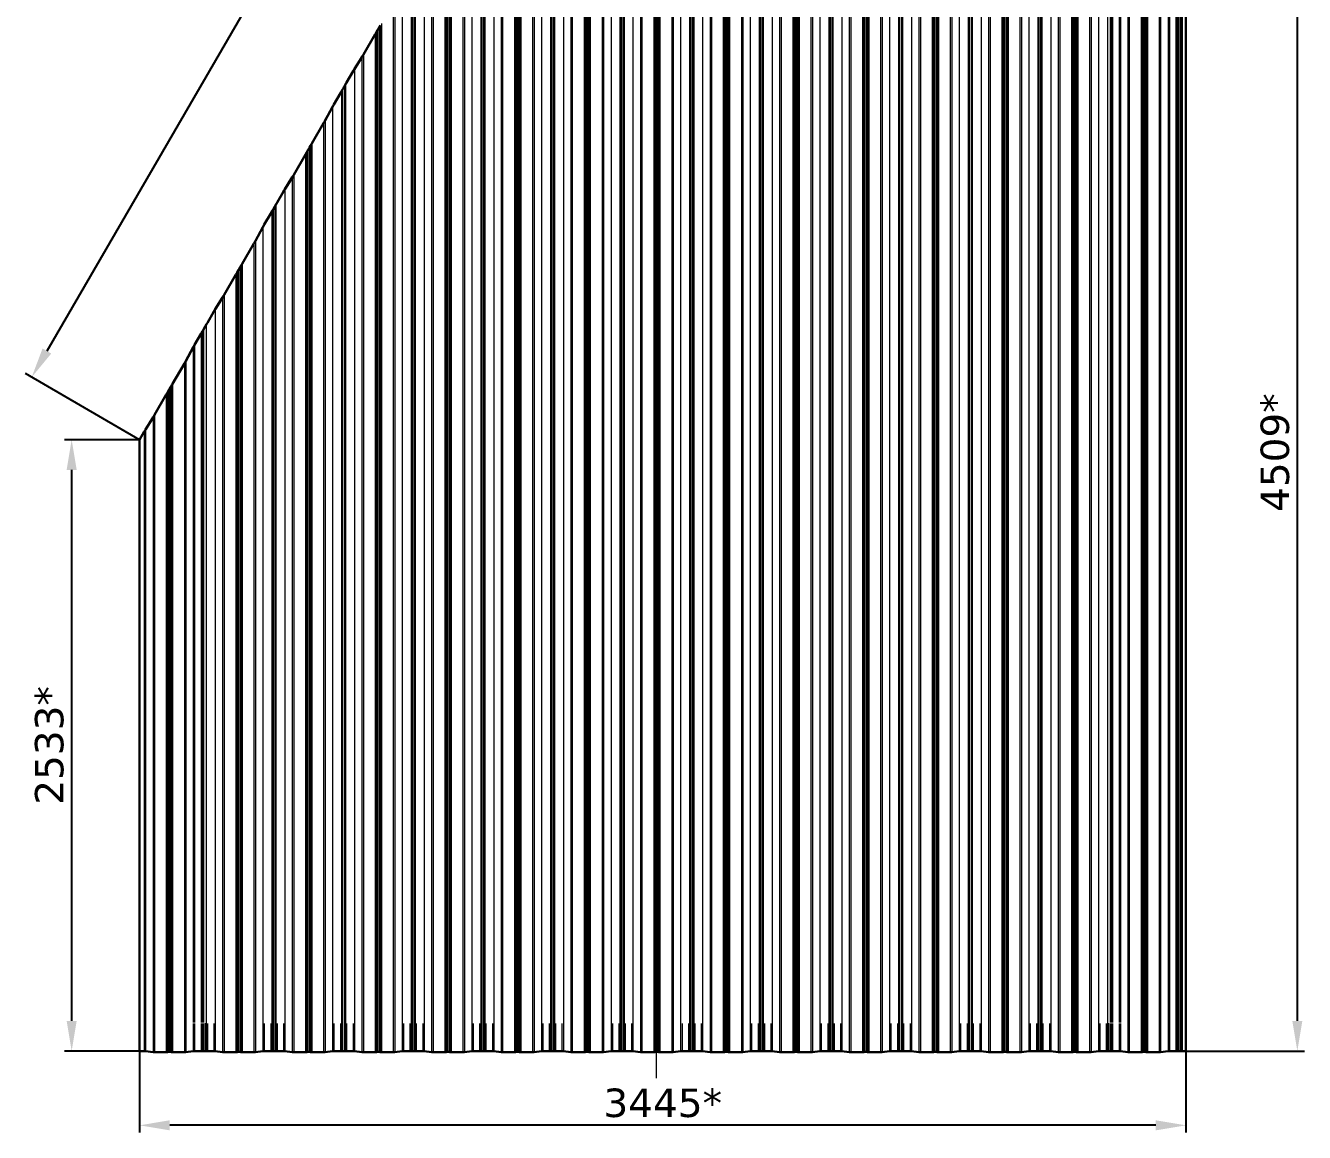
# Model space of a CAD drawing. Header units: millimetres. Extents: x 27997 to 40775, y -3198 to 5652.
# Drawn here: x 27997 to 31598, y -3198 to -81 of the extents above; entities that cross this region are included whole.
import ezdxf

# ---------------------------------------------------------------- set-up
doc = ezdxf.new("R2010")
doc.units = ezdxf.units.MM
for name, pattern in [('K5LT_AXLED', [23.372906, 18.872906, -1.5, 1.5, -1.5]), ('K5LT_BASIC', [0]), ('K5LT_THIN', [0])]:
    doc.linetypes.add(name, pattern=pattern)
doc.layers.add('0 VIEW0', color=7, linetype='Continuous')
doc.layers.add('Системный слой', color=7, linetype='Continuous')
doc.styles.get("Standard").update_dxf_attribs({"font": 'verdana.TTF'})
doc.dimstyles.new('ISO-25', dxfattribs={"dimtxt": 80, "dimasz": 85, "dimexe": 20, "dimexo": 0, "dimgap": 20, "dimtad": 1, "dimtxsty": 'Standard', "dimcen": 2.5, "dimadec": 0, "dimazin": 0, "dimtfac": 1, "dimtmove": 0, "dimatfit": 3, "dimfxl": 1, "dimarcsym": 0})

# ---------------------------------------------------------------- blocks, each defined once
blk = doc.blocks.new('*D217')
at = {"color": 0, "lineweight": -2}
for p, q in [((31264.7, 402), (31598.3, 402)), ((31578.3, -2883.9), (31578.3, 317)), ((31264.7, -2968.9), (31598.3, -2968.9))]:
    blk.add_line(p, q, dxfattribs=at)
at = {"color": 0}
for points in [[(31592.4, 317), (31564.1, 317), (31578.3, 402)], [(31564.1, -2883.9), (31592.4, -2883.9), (31578.3, -2968.9)]]:
    blk.add_solid(points, dxfattribs=at)
at = {"layer": 'Defpoints', "color": 0}
for p in [(31264.7, 402), (31578.3, 402), (31264.7, -2968.9)]:
    blk.add_point(p, dxfattribs=at)
at = {"color": 0, "insert": (31515.6, -1283.5), "char_height": 80, "attachment_point": 5, "rotation": 90}
blk.add_mtext('4509*', dxfattribs=at)
blk = doc.blocks.new('*D219')
at = {"color": 0, "lineweight": -2}
for p, q in [((28317.7, -1247.2), (28106.6, -1247.2)), ((28126.6, -2883.9), (28126.6, -1332.2)), ((28317.7, -2968.9), (28106.6, -2968.9))]:
    blk.add_line(p, q, dxfattribs=at)
at = {"color": 0}
for points in [[(28140.7, -1332.2), (28112.4, -1332.2), (28126.6, -1247.2)], [(28112.4, -2883.9), (28140.7, -2883.9), (28126.6, -2968.9)]]:
    blk.add_solid(points, dxfattribs=at)
at = {"layer": 'Defpoints', "color": 0}
for p in [(28126.6, -1247.2), (28317.7, -1247.2), (28317.7, -2968.9)]:
    blk.add_point(p, dxfattribs=at)
at = {"color": 0, "insert": (28063.9, -2108.1), "char_height": 80, "attachment_point": 5, "rotation": 90}
blk.add_mtext('2533*', dxfattribs=at)
blk = doc.blocks.new('*D220')
at = {"color": 0, "lineweight": -2}
for p, q in [((29771.6, 1258.1), (29450.6, 1444.4)), ((29425.3, 1360.8), (28056.7, -997.5)), ((28317.7, -1247.2), (27996.8, -1060.9))]:
    blk.add_line(p, q, dxfattribs=at)
at = {"color": 0}
for points in [[(29437.5, 1353.7), (29413, 1367.9), (29467.9, 1434.3)], [(28044.5, -990.3), (28069, -1004.6), (28014.1, -1071)]]:
    blk.add_solid(points, dxfattribs=at)
at = {"layer": 'Defpoints', "color": 0}
for p in [(29771.6, 1258.1), (28014.1, -1071), (28317.7, -1247.2)]:
    blk.add_point(p, dxfattribs=at)
at = {"color": 0, "insert": (28686.8, 213.1), "char_height": 80, "attachment_point": 5, "rotation": 59.8729}
blk.add_mtext('3447*', dxfattribs=at)
blk = doc.blocks.new('*D222')
at = {"color": 0, "lineweight": -2}
for p, q in [((28317.7, -2967), (28317.7, -3198.1)), ((31264.7, -2968.9), (31264.7, -3198.1)), ((31179.7, -3178.1), (28402.7, -3178.1))]:
    blk.add_line(p, q, dxfattribs=at)
at = {"color": 0}
for points in [[(28402.7, -3163.9), (28402.7, -3192.2), (28317.7, -3178.1)], [(31179.7, -3192.2), (31179.7, -3163.9), (31264.7, -3178.1)]]:
    blk.add_solid(points, dxfattribs=at)
at = {"layer": 'Defpoints', "color": 0}
for p in [(28317.7, -2967), (31264.7, -2968.9), (28317.7, -3178.1)]:
    blk.add_point(p, dxfattribs=at)
at = {"color": 0, "insert": (29791.2, -3115.4), "char_height": 80, "attachment_point": 5}
blk.add_mtext('3445*', dxfattribs=at)

msp = doc.modelspace()

# ---------------------------------------------------------------- linework, layer by layer
at = {"layer": '0 VIEW0', "color": 5, "linetype": 'K5LT_THIN', "lineweight": 9}
for p, q in [((29765.660367, 1247.499116), (29765.660367, -2971.892175)), ((29769.109529, 1253.56136), (29769.109529, -2971.779714)), ((29772.420773, 1257.636228), (29772.420773, -2971.528649)), ((29776.539176, 1255.267516), (29776.539176, -2971.528649)), ((29779.85042, 1253.111978), (29779.85042, -2971.779714)), ((29783.299582, 1251.01572), (29783.299582, -2971.892175)), ((29816.454086, 1231.946798), (29816.454086, -2971.892175)), ((29820.75669, 1229.667186), (29820.75669, -2971.69713)), ((29732.505862, 1190.307795), (29732.505862, -2971.892175)), ((29841.597795, 1220.270623), (29841.597795, -2969.106864)), ((29866.79171, 1205.854216), (29866.79171, -2969.032908)), ((29870.102954, 1203.698678), (29870.102954, -2969.283973)), ((29874.942077, 1200.91544), (29874.942077, -2969.283973)), ((29878.253321, 1199.262033), (29878.253321, -2969.032908)), ((29728.203259, 1183.080875), (29728.203259, -2971.69713)), ((29903.447236, 1184.697714), (29903.447236, -2969.106864)), ((29924.288341, 1170.120618), (29924.288341, -2971.69713)), ((29928.590944, 1167.450917), (29928.590944, -2971.892175)), ((29707.362154, 1149.720362), (29707.362154, -2969.106864)), ((29961.745449, 1148.381995), (29961.745449, -2971.892175)), ((29965.194611, 1146.510659), (29965.194611, -2971.779714)), ((29968.505855, 1144.857251), (29968.505855, -2971.528649)), ((29972.624258, 1142.488538), (29972.624258, -2971.528649)), ((29975.935502, 1140.333), (29975.935502, -2971.779714)), ((29979.384664, 1138.236743), (29979.384664, -2971.892175)), ((30012.539169, 1119.167821), (30012.539169, -2971.892175)), ((30016.841772, 1116.888209), (30016.841772, -2971.69713)), ((29670.706628, 1086.563756), (29670.706628, -2969.032908)), ((29674.017872, 1092.024567), (29674.017872, -2969.283973)), ((29678.856995, 1100.372025), (29678.856995, -2969.283973)), ((29682.168239, 1106.334966), (29682.168239, -2969.032908)), ((30037.682877, 1107.491646), (30037.682877, -2969.106864)), ((30062.876792, 1093.075238), (30062.876792, -2969.032908)), ((30066.188036, 1090.9197), (30066.188036, -2969.283973)), ((30071.027159, 1088.136463), (30071.027159, -2969.283973)), ((30074.338403, 1086.483055), (30074.338403, -2969.032908)), ((30099.532318, 1071.918737), (30099.532318, -2969.106864)), ((30120.373423, 1057.34164), (30120.373423, -2971.69713)), ((30124.676026, 1054.671939), (30124.676026, -2971.892175)), ((29645.512713, 1043.030449), (29645.512713, -2969.106864)), ((30157.830531, 1035.603017), (30157.830531, -2971.892175)), ((30161.279693, 1033.731681), (30161.279693, -2971.779714)), ((30164.590937, 1032.078273), (30164.590937, -2971.528649)), ((30168.70934, 1029.709561), (30168.70934, -2971.528649)), ((30172.020584, 1027.554023), (30172.020584, -2971.779714)), ((30175.469746, 1025.457765), (30175.469746, -2971.892175)), ((29620.369004, 996.872393), (29620.369004, -2971.892175)), ((29624.671608, 1004.489402), (29624.671608, -2971.69713)), ((30208.624251, 1006.388843), (30208.624251, -2971.892175)), ((30212.926854, 1004.109231), (30212.926854, -2971.69713)), ((30233.767959, 994.712668), (30233.767959, -2969.106864)), ((30258.961874, 980.296261), (30258.961874, -2969.032908)), ((30262.273118, 978.140723), (30262.273118, -2969.283973)), ((30267.112241, 975.357485), (30267.112241, -2969.283973)), ((30270.423485, 973.704077), (30270.423485, -2969.032908)), ((29587.2145, 939.681073), (29587.2145, -2971.892175)), ((30295.6174, 959.139759), (30295.6174, -2969.106864)), ((30316.458505, 944.562663), (30316.458505, -2971.69713)), ((30320.761109, 941.892962), (30320.761109, -2971.892175)), ((29569.575285, 909.253534), (29569.575285, -2971.892175)), ((29573.024447, 915.315778), (29573.024447, -2971.779714)), ((29576.335691, 921.27872), (29576.335691, -2971.528649)), ((29580.454093, 928.382939), (29580.454093, -2971.528649)), ((29583.765338, 933.84375), (29583.765338, -2971.779714)), ((30353.915613, 922.82404), (30353.915613, -2971.892175)), ((30357.364775, 920.952704), (30357.364775, -2971.779714)), ((30360.67602, 919.299296), (30360.67602, -2971.528649)), ((30364.794422, 916.930583), (30364.794422, -2971.528649)), ((30368.105666, 914.775045), (30368.105666, -2971.779714)), ((30371.554828, 912.678788), (30371.554828, -2971.892175)), ((30404.709333, 893.609866), (30404.709333, -2971.892175)), ((30409.011936, 891.330254), (30409.011936, -2971.69713)), ((30429.853041, 881.93369), (30429.853041, -2969.106864)), ((30455.046956, 867.517283), (30455.046956, -2969.032908)), ((30458.3582, 865.361745), (30458.3582, -2969.283973)), ((29532.118177, 844.835293), (29532.118177, -2971.69713)), ((29536.42078, 852.062214), (29536.42078, -2971.892175)), ((30463.197323, 862.578508), (30463.197323, -2969.283973)), ((30466.508568, 860.9251), (30466.508568, -2969.032908)), ((30491.702482, 846.360782), (30491.702482, -2969.106864)), ((30512.543587, 831.783685), (30512.543587, -2971.69713)), ((30516.846191, 829.113984), (30516.846191, -2971.892175)), ((29511.277072, 811.47478), (29511.277072, -2969.106864)), ((30550.000695, 810.045062), (30550.000695, -2971.892175)), ((30553.449857, 808.173726), (30553.449857, -2971.779714)), ((30556.761102, 806.520318), (30556.761102, -2971.528649)), ((30560.879504, 804.151606), (30560.879504, -2971.528649)), ((30564.190748, 801.996068), (30564.190748, -2971.779714)), ((30567.63991, 799.89981), (30567.63991, -2971.892175)), ((29482.771913, 762.126443), (29482.771913, -2969.283973)), ((29486.083157, 768.089384), (29486.083157, -2969.032908)), ((30600.794415, 780.830888), (30600.794415, -2971.892175)), ((30605.097018, 778.551276), (30605.097018, -2971.69713)), ((30625.938123, 769.154713), (30625.938123, -2969.106864)), ((29474.621545, 748.318174), (29474.621545, -2969.032908)), ((29477.93279, 753.778985), (29477.93279, -2969.283973)), ((30651.132038, 754.738306), (30651.132038, -2969.032908)), ((30654.443283, 752.582768), (30654.443283, -2969.283973)), ((30659.282405, 749.79953), (30659.282405, -2969.283973)), ((30662.59365, 748.146122), (30662.59365, -2969.032908)), ((30687.787565, 733.581804), (30687.787565, -2969.106864)), ((29449.42763, 704.784867), (29449.42763, -2969.106864)), ((30708.62867, 719.004708), (30708.62867, -2971.69713)), ((30712.931273, 716.335007), (30712.931273, -2971.892175)), ((30746.085777, 697.266085), (30746.085777, -2971.892175)), ((30749.534939, 695.394749), (30749.534939, -2971.779714)), ((30752.846184, 693.741341), (30752.846184, -2971.528649)), ((30756.964586, 691.372628), (30756.964586, -2971.528649)), ((30760.27583, 689.21709), (30760.27583, -2971.779714)), ((30763.724993, 687.120832), (30763.724993, -2971.892175)), ((29424.283922, 658.626811), (29424.283922, -2971.892175)), ((29428.586525, 666.24382), (29428.586525, -2971.69713)), ((30796.879497, 668.05191), (30796.879497, -2971.892175)), ((30801.1821, 665.772299), (30801.1821, -2971.69713)), ((30822.023205, 656.375735), (30822.023205, -2969.106864)), ((30847.21712, 641.959328), (30847.21712, -2969.032908)), ((30850.528365, 639.80379), (30850.528365, -2969.283973)), ((30855.367487, 637.020553), (30855.367487, -2969.283973)), ((30858.678732, 635.367145), (30858.678732, -2969.032908)), ((30883.872647, 620.802826), (30883.872647, -2969.106864)), ((29376.939365, 577.070196), (29376.939365, -2971.779714)), ((29380.250609, 583.033138), (29380.250609, -2971.528649)), ((29384.369011, 590.137357), (29384.369011, -2971.528649)), ((29387.680256, 595.598168), (29387.680256, -2971.779714)), ((29391.129418, 601.435491), (29391.129418, -2971.892175)), ((30904.713752, 606.22573), (30904.713752, -2971.69713)), ((30909.016355, 603.556029), (30909.016355, -2971.892175)), ((30942.17086, 584.487107), (30942.17086, -2971.892175)), ((30945.620022, 582.615771), (30945.620022, -2971.779714)), ((30948.931266, 580.962363), (30948.931266, -2971.528649)), ((30953.049668, 578.593651), (30953.049668, -2971.528649)), ((30956.360913, 576.438112), (30956.360913, -2971.779714)), ((29373.490203, 571.007952), (29373.490203, -2971.892175)), ((30959.810075, 574.341855), (30959.810075, -2971.892175)), ((30992.964579, 555.272933), (30992.964579, -2971.892175)), ((30997.267182, 552.993321), (30997.267182, -2971.69713)), ((31018.108288, 543.596758), (31018.108288, -2969.106864)), ((29336.033095, 506.589712), (29336.033095, -2971.69713)), ((29340.335698, 513.816632), (29340.335698, -2971.892175)), ((31043.302202, 529.180351), (31043.302202, -2969.032908)), ((31051.45257, 524.241575), (31051.45257, -2888.924064)), ((31054.763814, 522.588167), (31054.763814, -2888.924064)), ((31057.852616, 520.912344), (31057.852616, -2888.924064)), ((31079.957729, 508.023849), (31079.957729, -2888.924064)), ((29315.19199, 473.229198), (29315.19199, -2969.106864)), ((31100.798834, 493.446752), (31100.798834, -2971.69713)), ((31105.101437, 490.777052), (31105.101437, -2971.892175)), ((31138.255942, 471.70813), (31138.255942, -2971.892175)), ((31141.705104, 469.836794), (31141.705104, -2971.779714)), ((31145.016348, 468.183386), (31145.016348, -2971.528649)), ((31149.13475, 465.814673), (31149.13475, -2971.528649)), ((31152.445995, 463.659135), (31152.445995, -2971.779714)), ((31155.895157, 461.562877), (31155.895157, -2971.892175)), ((31189.049661, 442.493955), (31189.049661, -2971.892175)), ((31193.352265, 440.214343), (31193.352265, -2971.69713)), ((29278.536463, 410.072592), (29278.536463, -2969.032908)), ((29281.847708, 415.533404), (29281.847708, -2969.283973)), ((29286.68683, 423.880861), (29286.68683, -2969.283973)), ((29289.998075, 429.843803), (29289.998075, -2969.032908)), ((31076.104651, 422.734344), (31076.104651, -2888.924064)), ((31214.19337, 430.81778), (31214.19337, -2969.106864)), ((31218.046447, 428.776337), (31218.046447, -2968.932197)), ((31236.298483, 418.278619), (31236.298483, -2968.932197)), ((31239.387285, 416.401373), (31239.387285, -2969.032908)), ((31242.698529, 414.245835), (31242.698529, -2969.283973)), ((31247.537652, 411.462598), (31247.537652, -2969.283973)), ((31250.848896, 409.80919), (31250.848896, -2969.032908)), ((31253.937698, 408.133366), (31253.937698, -2968.932197)), ((29253.342548, 366.539286), (29253.342548, -2969.106864)), ((29232.501443, 327.998239), (29232.501443, -2971.69713)), ((29228.19884, 320.38123), (29228.19884, -2971.892175)), ((29191.595173, 257.352587), (29191.595173, -2971.779714)), ((29195.044335, 263.189909), (29195.044335, -2971.892175)), ((29177.40512, 232.76237), (29177.40512, -2971.892175)), ((29180.854282, 238.824614), (29180.854282, -2971.779714)), ((29184.165527, 244.787556), (29184.165527, -2971.528649)), ((29188.283929, 251.891775), (29188.283929, -2971.528649)), ((29139.948013, 168.34413), (29139.948013, -2971.69713)), ((29144.250616, 175.57105), (29144.250616, -2971.892175)), ((29119.106908, 134.983616), (29119.106908, -2969.106864)), ((29085.762625, 77.287822), (29085.762625, -2969.283973)), ((29090.601748, 85.635279), (29090.601748, -2969.283973)), ((29093.912993, 91.598221), (29093.912993, -2969.032908)), ((29082.451381, 71.82701), (29082.451381, -2969.032908)), ((29057.257466, 28.293704), (29057.257466, -2969.106864)), ((29032.113758, -17.864352), (29032.113758, -2971.892175)), ((29036.416361, -10.247343), (29036.416361, -2971.69713)), ((28981.320038, -105.483212), (28981.320038, -2971.892175)), ((28984.7692, -99.420967), (28984.7692, -2971.779714)), ((28988.080445, -93.458026), (28988.080445, -2971.528649)), ((28992.198847, -86.353807), (28992.198847, -2971.528649)), ((28995.510091, -80.892995), (28995.510091, -2971.779714)), ((28998.959253, -75.055672), (28998.959253, -2971.892175)), ((28943.86293, -169.901452), (28943.86293, -2971.69713)), ((28948.165534, -162.674532), (28948.165534, -2971.892175)), ((28923.021825, -203.261965), (28923.021825, -2969.106864)), ((28897.82791, -246.647361), (28897.82791, -2969.032908)), ((28886.366299, -266.418571), (28886.366299, -2969.032908)), ((28889.677543, -260.95776), (28889.677543, -2969.283973)), ((28894.516666, -252.610302), (28894.516666, -2969.283973)), ((28861.172384, -309.951878), (28861.172384, -2969.106864)), ((28836.028676, -356.109934), (28836.028676, -2971.892175)), ((28840.331279, -348.492925), (28840.331279, -2971.69713)), ((28791.995362, -431.703608), (28791.995362, -2971.528649)), ((28796.113765, -424.599388), (28796.113765, -2971.528649)), ((28799.425009, -419.138577), (28799.425009, -2971.779714)), ((28802.874171, -413.301254), (28802.874171, -2971.892175)), ((28785.234956, -443.728793), (28785.234956, -2971.892175)), ((28788.684118, -437.666549), (28788.684118, -2971.779714)), ((28752.080452, -500.920114), (28752.080452, -2971.892175)), ((28747.777848, -508.147034), (28747.777848, -2971.69713)), ((28726.936743, -541.507547), (28726.936743, -2969.106864)), ((28690.281217, -604.664153), (28690.281217, -2969.032908)), ((28693.592461, -599.203342), (28693.592461, -2969.283973)), ((28698.431584, -590.855884), (28698.431584, -2969.283973)), ((28701.742828, -584.892943), (28701.742828, -2969.032908)), ((28665.087302, -648.19746), (28665.087302, -2969.106864)), ((28639.943594, -694.355516), (28639.943594, -2971.892175)), ((28644.246197, -686.738507), (28644.246197, -2971.69713)), ((28606.789089, -751.546836), (28606.789089, -2971.892175)), ((28589.149874, -781.974375), (28589.149874, -2971.892175)), ((28592.599036, -775.912131), (28592.599036, -2971.779714)), ((28595.91028, -769.949189), (28595.91028, -2971.528649)), ((28600.028683, -762.84497), (28600.028683, -2971.528649)), ((28603.339927, -757.384159), (28603.339927, -2971.779714)), ((28551.692766, -846.392616), (28551.692766, -2971.69713)), ((28555.995369, -839.165695), (28555.995369, -2971.892175)), ((28530.851661, -879.753129), (28530.851661, -2969.106864)), ((28505.657746, -923.138525), (28505.657746, -2969.032908)), ((28491.107333, -948.137188), (28491.107333, -2888.924064)), ((28494.196135, -942.909735), (28494.196135, -2888.924064)), ((28497.507379, -937.448924), (28497.507379, -2888.924064)), ((28469.00222, -986.443042), (28469.00222, -2888.924064)), ((28472.855297, -979.62184), (28472.855297, -2888.924064)), ((28443.858512, -1032.601098), (28443.858512, -2971.892175)), ((28448.161115, -1024.984089), (28448.161115, -2971.69713)), ((28396.513954, -1114.157713), (28396.513954, -2971.779714)), ((28399.825198, -1108.194771), (28399.825198, -2971.528649)), ((28403.943601, -1101.090552), (28403.943601, -2971.528649)), ((28407.254845, -1095.629741), (28407.254845, -2971.779714)), ((28410.704007, -1089.792418), (28410.704007, -2971.892175)), ((28393.064792, -1120.219957), (28393.064792, -2971.892175)), ((28355.607684, -1184.638197), (28355.607684, -2971.69713)), ((28359.910287, -1177.411277), (28359.910287, -2971.892175)), ((28330.913502, -1224.47058), (28330.913502, -2968.932197)), ((28334.766579, -1217.998711), (28334.766579, -2969.106864)), ((28469.00222, -2890.884915), (28469.00222, -2969.106864)), ((28472.855297, -2890.884915), (28472.855297, -2968.932197)), ((28491.107333, -2890.884915), (28491.107333, -2968.932197)), ((28494.196135, -2890.884915), (28494.196135, -2969.032908)), ((28497.507379, -2890.884915), (28497.507379, -2969.283973)), ((28502.346502, -2890.041843), (28502.346502, -2969.283973)), ((28508.746548, -2890.884915), (28508.746548, -2968.932197)), ((28526.998584, -2890.884915), (28526.998584, -2968.932197)), ((28668.940379, -2890.884915), (28668.940379, -2968.932197)), ((28687.192415, -2890.884915), (28687.192415, -2968.932197)), ((28704.83163, -2890.884915), (28704.83163, -2968.932197)), ((28723.083666, -2890.884915), (28723.083666, -2968.932197)), ((28865.025462, -2890.884915), (28865.025462, -2968.932197)), ((28883.277497, -2890.884915), (28883.277497, -2968.932197)), ((28900.916712, -2890.884915), (28900.916712, -2968.932197)), ((28919.168748, -2890.884915), (28919.168748, -2968.932197)), ((29061.110544, -2890.884915), (29061.110544, -2968.932197)), ((29079.362579, -2890.884915), (29079.362579, -2968.932197)), ((29097.001794, -2890.884915), (29097.001794, -2968.932197)), ((29115.25383, -2890.884915), (29115.25383, -2968.932197)), ((29257.195626, -2890.884915), (29257.195626, -2968.932197)), ((29275.447661, -2890.884915), (29275.447661, -2968.932197)), ((29293.086877, -2890.884915), (29293.086877, -2968.932197)), ((29311.338912, -2890.884915), (29311.338912, -2968.932197)), ((29453.280708, -2890.884915), (29453.280708, -2968.932197)), ((29471.532744, -2890.884915), (29471.532744, -2968.932197)), ((29489.171959, -2890.884915), (29489.171959, -2968.932197)), ((29507.423994, -2890.884915), (29507.423994, -2968.932197)), ((29649.36579, -2890.884915), (29649.36579, -2968.932197)), ((29667.617826, -2890.884915), (29667.617826, -2968.932197)), ((29685.257041, -2890.884915), (29685.257041, -2968.932197)), ((29703.509076, -2890.884915), (29703.509076, -2968.932197)), ((29845.450872, -2890.884915), (29845.450872, -2968.932197)), ((29863.702908, -2890.884915), (29863.702908, -2968.932197)), ((29881.342123, -2890.884915), (29881.342123, -2968.932197)), ((29899.594159, -2890.884915), (29899.594159, -2968.932197)), ((30041.535954, -2890.884915), (30041.535954, -2968.932197)), ((30059.78799, -2890.884915), (30059.78799, -2968.932197)), ((30077.427205, -2890.884915), (30077.427205, -2968.932197)), ((30095.679241, -2890.884915), (30095.679241, -2968.932197)), ((30237.621036, -2890.884915), (30237.621036, -2968.932197)), ((30255.873072, -2890.884915), (30255.873072, -2968.932197)), ((30273.512287, -2890.884915), (30273.512287, -2968.932197)), ((30291.764323, -2890.884915), (30291.764323, -2968.932197)), ((30433.706119, -2890.884915), (30433.706119, -2968.932197)), ((30451.958154, -2890.884915), (30451.958154, -2968.932197)), ((30469.597369, -2890.884915), (30469.597369, -2968.932197)), ((30487.849405, -2890.884915), (30487.849405, -2968.932197)), ((30629.791201, -2890.884915), (30629.791201, -2968.932197)), ((30648.043236, -2890.884915), (30648.043236, -2968.932197)), ((30665.682451, -2890.884915), (30665.682451, -2968.932197)), ((30683.934487, -2890.884915), (30683.934487, -2968.932197)), ((30825.876283, -2890.884915), (30825.876283, -2968.932197)), ((30844.128319, -2890.884915), (30844.128319, -2968.932197)), ((30861.767534, -2890.884915), (30861.767534, -2968.932197)), ((30880.019569, -2890.884915), (30880.019569, -2968.932197)), ((31021.961365, -2890.884915), (31021.961365, -2968.932197)), ((31040.213401, -2890.884915), (31040.213401, -2968.932197)), ((31046.613447, -2890.057204), (31046.613447, -2969.283973)), ((31051.45257, -2890.884915), (31051.45257, -2969.283973)), ((31054.763814, -2890.884915), (31054.763814, -2969.032908)), ((31057.852616, -2890.884915), (31057.852616, -2968.932197)), ((31076.104651, -2890.884915), (31076.104651, -2968.932197)), ((31079.957729, -2890.884915), (31079.957729, -2969.106864))]:
    msp.add_line(p, q, dxfattribs=at)
at = {"layer": '0 VIEW0', "color": 5, "linetype": 'K5LT_BASIC', "lineweight": 30}
for p, q in [((31264.716802, 401.933729), (31264.716802, -2968.932197)), ((28981.320038, -105.43536), (28948.165534, -162.62668)), ((28948.165534, -162.674532), (28981.320038, -105.483212)), ((28987.720084, -94.043543), (28984.40884, -100.006484)), ((28984.7692, -99.420967), (28988.080445, -93.458026)), ((28992.198847, -86.353807), (28995.510091, -80.892995)), ((28995.870452, -80.235274), (28992.559207, -85.696085)), ((28923.021825, -203.261965), (28943.86293, -169.901452)), ((28944.312456, -169.098549), (28923.471351, -202.459062)), ((28919.168748, -209.685982), (28900.916712, -241.170634)), ((28900.916712, -241.218485), (28919.168748, -209.733834)), ((28897.46755, -247.232878), (28894.156306, -253.195819)), ((28894.516666, -252.610302), (28897.82791, -246.647361)), ((28883.277497, -271.598173), (28865.025462, -303.082824)), ((28865.025462, -303.130676), (28883.277497, -271.646025)), ((28886.366299, -266.418571), (28889.677543, -260.95776)), ((28890.037904, -260.300039), (28886.726659, -265.76085)), ((28860.722858, -310.699833), (28839.881753, -349.24088)), ((28840.331279, -348.492925), (28861.172384, -309.951878)), ((28836.028676, -356.062082), (28802.874171, -413.253402)), ((28802.874171, -413.301254), (28836.028676, -356.109934)), ((28788.684118, -437.666549), (28791.995362, -431.703608)), ((28796.113765, -424.599388), (28799.425009, -419.138577)), ((28799.785369, -418.480856), (28796.474125, -423.941667)), ((28785.234956, -443.680942), (28752.080452, -500.872262)), ((28752.080452, -500.920114), (28785.234956, -443.728793)), ((28791.635002, -432.289125), (28788.323758, -438.252066)), ((28726.936743, -541.507547), (28747.777848, -508.147034)), ((28748.227374, -507.344131), (28727.386269, -540.704644)), ((28723.083666, -547.931564), (28704.83163, -579.416215)), ((28704.83163, -579.464067), (28723.083666, -547.979416)), ((28687.192415, -609.843755), (28668.940379, -641.328406)), ((28668.940379, -641.376258), (28687.192415, -609.891607)), ((28690.281217, -604.664153), (28693.592461, -599.203342)), ((28693.952821, -598.545621), (28690.641577, -604.006432)), ((28701.382468, -585.47846), (28698.071224, -591.441401)), ((28698.431584, -590.855884), (28701.742828, -584.892943)), ((28644.246197, -686.738507), (28665.087302, -648.19746)), ((28664.637776, -648.945415), (28643.796671, -687.486462)), ((28639.943594, -694.307664), (28606.789089, -751.498984)), ((28606.789089, -751.546836), (28639.943594, -694.355516)), ((28589.149874, -781.926523), (28555.995369, -839.117844)), ((28555.995369, -839.165695), (28589.149874, -781.974375)), ((28595.54992, -770.534706), (28592.238676, -776.497648)), ((28592.599036, -775.912131), (28595.91028, -769.949189)), ((28600.028683, -762.84497), (28603.339927, -757.384159)), ((28603.700287, -756.726437), (28600.389043, -762.187249)), ((28530.851661, -879.753129), (28551.692766, -846.392616)), ((28552.142292, -845.589712), (28531.301187, -878.950226)), ((28526.998584, -886.177146), (28508.746548, -917.661797)), ((28508.746548, -917.709649), (28526.998584, -886.224998)), ((28505.297386, -923.724042), (28501.986142, -929.686983)), ((28502.346502, -929.101466), (28505.657746, -923.138525)), ((28491.107333, -948.089337), (28472.855297, -979.573988)), ((28472.855297, -979.62184), (28491.107333, -948.137188)), ((28494.196135, -942.909735), (28497.507379, -937.448924)), ((28497.867739, -936.791202), (28494.556495, -942.252014)), ((28468.552694, -987.190997), (28447.711589, -1025.732044)), ((28448.161115, -1024.984089), (28469.00222, -986.443042)), ((28443.858512, -1032.553246), (28410.704007, -1089.744566)), ((28410.704007, -1089.792418), (28443.858512, -1032.601098)), ((28399.464838, -1108.780288), (28396.153594, -1114.74323)), ((28396.513954, -1114.157713), (28399.825198, -1108.194771)), ((28403.943601, -1101.090552), (28407.254845, -1095.629741)), ((28407.615205, -1094.972019), (28404.303961, -1100.432831)), ((28393.064792, -1120.172105), (28359.910287, -1177.363425)), ((28359.910287, -1177.411277), (28393.064792, -1120.219957)), ((28334.766579, -1217.998711), (28355.607684, -1184.638197)), ((28356.05721, -1183.835294), (28335.216105, -1217.195808)), ((28330.913502, -1224.422728), (28317.736243, -1247.15342)), ((28317.736243, -1247.201272), (28330.913502, -1224.47058)), ((28317.736243, -1247.15342), (28317.736243, -1247.201272)), ((28317.736243, -2968.932197), (28317.736243, -1247.201272)), ((28330.913502, -2968.932197), (28317.736243, -2968.932197)), ((28355.607684, -2971.69713), (28334.766579, -2969.106864)), ((28393.064792, -2971.892175), (28359.910287, -2971.892175)), ((28399.825198, -2971.528649), (28396.513954, -2971.779714)), ((28407.254845, -2971.779714), (28403.943601, -2971.528649)), ((28443.858512, -2971.892175), (28410.704007, -2971.892175)), ((28469.00222, -2969.106864), (28448.161115, -2971.69713)), ((28491.107333, -2968.932197), (28472.855297, -2968.932197)), ((28497.507379, -2969.283973), (28494.196135, -2969.032908)), ((28505.657746, -2969.032908), (28502.346502, -2969.283973)), ((28526.998584, -2968.932197), (28508.746548, -2968.932197)), ((28551.692766, -2971.69713), (28530.851661, -2969.106864)), ((28589.149874, -2971.892175), (28555.995369, -2971.892175)), ((28595.91028, -2971.528649), (28592.599036, -2971.779714)), ((28603.339927, -2971.779714), (28600.028683, -2971.528649)), ((28639.943594, -2971.892175), (28606.789089, -2971.892175)), ((28665.087302, -2969.106864), (28644.246197, -2971.69713)), ((28687.192415, -2968.932197), (28668.940379, -2968.932197)), ((28693.592461, -2969.283973), (28690.281217, -2969.032908)), ((28701.742828, -2969.032908), (28698.431584, -2969.283973)), ((28723.083666, -2968.932197), (28704.83163, -2968.932197)), ((28747.777848, -2971.69713), (28726.936743, -2969.106864)), ((28785.234956, -2971.892175), (28752.080452, -2971.892175)), ((28791.995362, -2971.528649), (28788.684118, -2971.779714)), ((28799.425009, -2971.779714), (28796.113765, -2971.528649)), ((28836.028676, -2971.892175), (28802.874171, -2971.892175)), ((28861.172384, -2969.106864), (28840.331279, -2971.69713)), ((28883.277497, -2968.932197), (28865.025462, -2968.932197)), ((28889.677543, -2969.283973), (28886.366299, -2969.032908)), ((28897.82791, -2969.032908), (28894.516666, -2969.283973)), ((28919.168748, -2968.932197), (28900.916712, -2968.932197)), ((28943.86293, -2971.69713), (28923.021825, -2969.106864)), ((28981.320038, -2971.892175), (28948.165534, -2971.892175)), ((28988.080445, -2971.528649), (28984.7692, -2971.779714)), ((28995.510091, -2971.779714), (28992.198847, -2971.528649)), ((29032.113758, -2971.892175), (28998.959253, -2971.892175)), ((29057.257466, -2969.106864), (29036.416361, -2971.69713)), ((29079.362579, -2968.932197), (29061.110544, -2968.932197)), ((29085.762625, -2969.283973), (29082.451381, -2969.032908)), ((29093.912993, -2969.032908), (29090.601748, -2969.283973)), ((29115.25383, -2968.932197), (29097.001794, -2968.932197)), ((29139.948013, -2971.69713), (29119.106908, -2969.106864)), ((29177.40512, -2971.892175), (29144.250616, -2971.892175)), ((29184.165527, -2971.528649), (29180.854282, -2971.779714)), ((29191.595173, -2971.779714), (29188.283929, -2971.528649)), ((29228.19884, -2971.892175), (29195.044335, -2971.892175)), ((29253.342548, -2969.106864), (29232.501443, -2971.69713)), ((29275.447661, -2968.932197), (29257.195626, -2968.932197)), ((29281.847708, -2969.283973), (29278.536463, -2969.032908)), ((29289.998075, -2969.032908), (29286.68683, -2969.283973)), ((29311.338912, -2968.932197), (29293.086877, -2968.932197)), ((29336.033095, -2971.69713), (29315.19199, -2969.106864)), ((29373.490203, -2971.892175), (29340.335698, -2971.892175)), ((29380.250609, -2971.528649), (29376.939365, -2971.779714)), ((29387.680256, -2971.779714), (29384.369011, -2971.528649)), ((29424.283922, -2971.892175), (29391.129418, -2971.892175)), ((29449.42763, -2969.106864), (29428.586525, -2971.69713)), ((29471.532744, -2968.932197), (29453.280708, -2968.932197)), ((29477.93279, -2969.283973), (29474.621545, -2969.032908)), ((29486.083157, -2969.032908), (29482.771913, -2969.283973)), ((29507.423994, -2968.932197), (29489.171959, -2968.932197)), ((29532.118177, -2971.69713), (29511.277072, -2969.106864)), ((29569.575285, -2971.892175), (29536.42078, -2971.892175)), ((29576.335691, -2971.528649), (29573.024447, -2971.779714)), ((29583.765338, -2971.779714), (29580.454093, -2971.528649)), ((29620.369004, -2971.892175), (29587.2145, -2971.892175)), ((29645.512713, -2969.106864), (29624.671608, -2971.69713)), ((29667.617826, -2968.932197), (29649.36579, -2968.932197)), ((29674.017872, -2969.283973), (29670.706628, -2969.032908)), ((29682.168239, -2969.032908), (29678.856995, -2969.283973)), ((29703.509076, -2968.932197), (29685.257041, -2968.932197)), ((29728.203259, -2971.69713), (29707.362154, -2969.106864)), ((29765.660367, -2971.892175), (29732.505862, -2971.892175)), ((29772.420773, -2971.528649), (29769.109529, -2971.779714)), ((29779.85042, -2971.779714), (29776.539176, -2971.528649)), ((29816.454086, -2971.892175), (29783.299582, -2971.892175)), ((29841.597795, -2969.106864), (29820.75669, -2971.69713)), ((29863.702908, -2968.932197), (29845.450872, -2968.932197)), ((29870.102954, -2969.283973), (29866.79171, -2969.032908)), ((29878.253321, -2969.032908), (29874.942077, -2969.283973)), ((29899.594159, -2968.932197), (29881.342123, -2968.932197)), ((29924.288341, -2971.69713), (29903.447236, -2969.106864)), ((29961.745449, -2971.892175), (29928.590944, -2971.892175)), ((29968.505855, -2971.528649), (29965.194611, -2971.779714)), ((29975.935502, -2971.779714), (29972.624258, -2971.528649)), ((30012.539169, -2971.892175), (29979.384664, -2971.892175)), ((30037.682877, -2969.106864), (30016.841772, -2971.69713)), ((30059.78799, -2968.932197), (30041.535954, -2968.932197)), ((30066.188036, -2969.283973), (30062.876792, -2969.032908)), ((30074.338403, -2969.032908), (30071.027159, -2969.283973)), ((30095.679241, -2968.932197), (30077.427205, -2968.932197)), ((30120.373423, -2971.69713), (30099.532318, -2969.106864)), ((30157.830531, -2971.892175), (30124.676026, -2971.892175)), ((30164.590937, -2971.528649), (30161.279693, -2971.779714)), ((30172.020584, -2971.779714), (30168.70934, -2971.528649)), ((30208.624251, -2971.892175), (30175.469746, -2971.892175)), ((30233.767959, -2969.106864), (30212.926854, -2971.69713)), ((30255.873072, -2968.932197), (30237.621036, -2968.932197)), ((30262.273118, -2969.283973), (30258.961874, -2969.032908)), ((30270.423485, -2969.032908), (30267.112241, -2969.283973)), ((30291.764323, -2968.932197), (30273.512287, -2968.932197)), ((30316.458505, -2971.69713), (30295.6174, -2969.106864)), ((30353.915613, -2971.892175), (30320.761109, -2971.892175)), ((30360.67602, -2971.528649), (30357.364775, -2971.779714)), ((30368.105666, -2971.779714), (30364.794422, -2971.528649)), ((30404.709333, -2971.892175), (30371.554828, -2971.892175)), ((30429.853041, -2969.106864), (30409.011936, -2971.69713)), ((30451.958154, -2968.932197), (30433.706119, -2968.932197)), ((30458.3582, -2969.283973), (30455.046956, -2969.032908)), ((30466.508568, -2969.032908), (30463.197323, -2969.283973)), ((30487.849405, -2968.932197), (30469.597369, -2968.932197)), ((30512.543587, -2971.69713), (30491.702482, -2969.106864)), ((30550.000695, -2971.892175), (30516.846191, -2971.892175)), ((30556.761102, -2971.528649), (30553.449857, -2971.779714)), ((30564.190748, -2971.779714), (30560.879504, -2971.528649)), ((30600.794415, -2971.892175), (30567.63991, -2971.892175)), ((30625.938123, -2969.106864), (30605.097018, -2971.69713)), ((30648.043236, -2968.932197), (30629.791201, -2968.932197)), ((30654.443283, -2969.283973), (30651.132038, -2969.032908)), ((30662.59365, -2969.032908), (30659.282405, -2969.283973)), ((30683.934487, -2968.932197), (30665.682451, -2968.932197)), ((30708.62867, -2971.69713), (30687.787565, -2969.106864)), ((30746.085777, -2971.892175), (30712.931273, -2971.892175)), ((30752.846184, -2971.528649), (30749.534939, -2971.779714)), ((30760.27583, -2971.779714), (30756.964586, -2971.528649)), ((30796.879497, -2971.892175), (30763.724993, -2971.892175)), ((30822.023205, -2969.106864), (30801.1821, -2971.69713)), ((30844.128319, -2968.932197), (30825.876283, -2968.932197)), ((30850.528365, -2969.283973), (30847.21712, -2969.032908)), ((30858.678732, -2969.032908), (30855.367487, -2969.283973)), ((30880.019569, -2968.932197), (30861.767534, -2968.932197)), ((30904.713752, -2971.69713), (30883.872647, -2969.106864)), ((30942.17086, -2971.892175), (30909.016355, -2971.892175)), ((30948.931266, -2971.528649), (30945.620022, -2971.779714)), ((30956.360913, -2971.779714), (30953.049668, -2971.528649)), ((30992.964579, -2971.892175), (30959.810075, -2971.892175)), ((31018.108288, -2969.106864), (30997.267182, -2971.69713)), ((31040.213401, -2968.932197), (31021.961365, -2968.932197)), ((31046.613447, -2969.283973), (31043.302202, -2969.032908)), ((31054.763814, -2969.032908), (31051.45257, -2969.283973)), ((31076.104651, -2968.932197), (31057.852616, -2968.932197)), ((31100.798834, -2971.69713), (31079.957729, -2969.106864)), ((31138.255942, -2971.892175), (31105.101437, -2971.892175)), ((31145.016348, -2971.528649), (31141.705104, -2971.779714)), ((31152.445995, -2971.779714), (31149.13475, -2971.528649)), ((31189.049661, -2971.892175), (31155.895157, -2971.892175)), ((31214.19337, -2969.106864), (31193.352265, -2971.69713)), ((31236.298483, -2968.932197), (31218.046447, -2968.932197)), ((31242.698529, -2969.283973), (31239.387285, -2969.032908)), ((31250.848896, -2969.032908), (31247.537652, -2969.283973)), ((31264.716802, -2968.932197), (31253.937698, -2968.932197))]:
    msp.add_line(p, q, dxfattribs=at)
for centre, major_axis, ratio, start_param, end_param in [((28981.320038, -105.025201), (-5.251323, -9.075817), 0.021891, 1.5329797834, 2.2489478921), ((28981.320038, -105.025201), (-4.702677, -8.127597), 0.021891, 1.5329797834, 2.2489478921), ((28990.139646, -90.112215), (-3.683764, -6.366618), 0.021891, -2.3245809788, -0.8926447615), ((28990.139646, -90.112215), (-3.135118, -5.418398), 0.021891, -2.3245809788, -0.8926447615), ((28948.165534, -162.216521), (-5.251323, -9.075817), 0.021891, 0.5737472008, 1.5329797834), ((28948.165534, -162.216521), (-4.702677, -8.127597), 0.021891, 0.5737472008, 1.5329797834), ((28919.168748, -210.143993), (-5.251323, -9.075817), 0.021891, -2.5678454528, -1.6086128702), ((28919.168748, -210.143993), (-4.702677, -8.127597), 0.021891, -2.5678454528, -1.6086128702), ((28900.916712, -241.628644), (-5.251323, -9.075817), 0.021891, -1.6086128702, -0.8926447615), ((28900.916712, -241.628644), (-4.702677, -8.127597), 0.021891, -1.6086128702, -0.8926447615), ((28883.277497, -272.056183), (-5.251323, -9.075817), 0.021891, -2.3245809788, -1.6086128702), ((28883.277497, -272.056183), (-4.702677, -8.127597), 0.021891, -2.3245809788, -1.6086128702), ((28892.097105, -256.541631), (-3.683764, -6.366618), 0.021891, 0.8170116748, 2.2489478921), ((28892.097105, -256.541631), (-3.135118, -5.418398), 0.021891, 0.8170116748, 2.2489478921), ((28865.025462, -303.540835), (-5.251323, -9.075817), 0.021891, -1.6086128702, -0.6493802875), ((28865.025462, -303.540835), (-4.702677, -8.127597), 0.021891, -1.6086128702, -0.6493802875), ((28836.028676, -355.651924), (-5.251323, -9.075817), 0.021891, 1.5329797834, 2.4922123661), ((28836.028676, -355.651924), (-4.702677, -8.127597), 0.021891, 1.5329797834, 2.4922123661), ((28794.054564, -428.357796), (-3.683764, -6.366618), 0.021891, -2.3245809788, -0.8926447615), ((28794.054564, -428.357796), (-3.135118, -5.418398), 0.021891, -2.3245809788, -0.8926447615), ((28802.874171, -412.843244), (-5.251323, -9.075817), 0.021891, 0.8170116748, 1.5329797834), ((28802.874171, -412.843244), (-4.702677, -8.127597), 0.021891, 0.8170116748, 1.5329797834), ((28785.234956, -443.270783), (-5.251323, -9.075817), 0.021891, 1.5329797834, 2.2489478921), ((28785.234956, -443.270783), (-4.702677, -8.127597), 0.021891, 1.5329797834, 2.2489478921), ((28752.080452, -500.462103), (-5.251323, -9.075817), 0.021891, 0.5737472008, 1.5329797834), ((28752.080452, -500.462103), (-4.702677, -8.127597), 0.021891, 0.5737472008, 1.5329797834), ((28723.083666, -548.389575), (-5.251323, -9.075817), 0.021891, -2.5678454528, -1.6086128702), ((28723.083666, -548.389575), (-4.702677, -8.127597), 0.021891, -2.5678454528, -1.6086128702), ((28687.192415, -610.301765), (-5.251323, -9.075817), 0.021891, -2.3245809788, -1.6086128702), ((28687.192415, -610.301765), (-4.702677, -8.127597), 0.021891, -2.3245809788, -1.6086128702), ((28696.012023, -594.787213), (-3.683764, -6.366618), 0.021891, 0.8170116748, 2.2489478921), ((28696.012023, -594.787213), (-3.135118, -5.418398), 0.021891, 0.8170116748, 2.2489478921), ((28704.83163, -579.874226), (-5.251323, -9.075817), 0.021891, -1.6086128702, -0.8926447615), ((28704.83163, -579.874226), (-4.702677, -8.127597), 0.021891, -1.6086128702, -0.8926447615), ((28668.940379, -641.786416), (-5.251323, -9.075817), 0.021891, -1.6086128702, -0.6493802875), ((28668.940379, -641.786416), (-4.702677, -8.127597), 0.021891, -1.6086128702, -0.6493802875), ((28639.943594, -693.897505), (-5.251323, -9.075817), 0.021891, 1.5329797834, 2.4922123661), ((28639.943594, -693.897505), (-4.702677, -8.127597), 0.021891, 1.5329797834, 2.4922123661), ((28606.789089, -751.088825), (-5.251323, -9.075817), 0.021891, 0.8170116748, 1.5329797834), ((28606.789089, -751.088826), (-4.702677, -8.127597), 0.021891, 0.8170116748, 1.5329797834), ((28589.149874, -781.516365), (-5.251323, -9.075817), 0.021891, 1.5329797834, 2.2489478921), ((28589.149874, -781.516365), (-4.702677, -8.127597), 0.021891, 1.5329797834, 2.2489478921), ((28597.969482, -766.603378), (-3.683764, -6.366618), 0.021891, -2.3245809788, -0.8926447615), ((28597.969482, -766.603378), (-3.135118, -5.418398), 0.021891, -2.3245809788, -0.8926447615), ((28555.995369, -838.707685), (-5.251323, -9.075817), 0.021891, 0.5737472008, 1.5329797834), ((28555.995369, -838.707685), (-4.702677, -8.127597), 0.021891, 0.5737472008, 1.5329797834), ((28526.998584, -886.635156), (-5.251323, -9.075817), 0.021891, -2.5678454528, -1.6086128702), ((28526.998584, -886.635156), (-4.702677, -8.127597), 0.021891, -2.5678454528, -1.6086128702), ((28499.92694, -933.032794), (-3.683764, -6.366618), 0.021891, 0.8170116748, 2.2489478921), ((28499.92694, -933.032794), (-3.135118, -5.418398), 0.021891, 0.8170116748, 2.2489478921), ((28508.746548, -918.119808), (-5.251323, -9.075817), 0.021891, -1.6086128702, -0.8926447615), ((28508.746548, -918.119808), (-4.702677, -8.127597), 0.021891, -1.6086128702, -0.8926447615), ((28491.107333, -948.547347), (-5.251323, -9.075817), 0.021891, -2.3245809788, -1.6086128702), ((28491.107333, -948.547347), (-4.702677, -8.127597), 0.021891, -2.3245809788, -1.6086128702), ((28472.855297, -980.031998), (-5.251323, -9.075817), 0.021891, -1.6086128702, -0.6493802875), ((28472.855297, -980.031998), (-4.702677, -8.127597), 0.021891, -1.6086128702, -0.6493802875), ((28443.858512, -1032.143087), (-5.251323, -9.075817), 0.021891, 1.5329797834, 2.4922123661), ((28443.858512, -1032.143087), (-4.702677, -8.127597), 0.021891, 1.5329797834, 2.4922123661), ((28393.064792, -1119.761947), (-5.251323, -9.075817), 0.021891, 1.5329797834, 2.2489478921), ((28393.064792, -1119.761947), (-4.702677, -8.127597), 0.021891, 1.5329797834, 2.2489478921), ((28401.884399, -1104.84896), (-3.683764, -6.366618), 0.021891, -2.3245809788, -0.8926447615), ((28401.884399, -1104.84896), (-3.135118, -5.418398), 0.021891, -2.3245809788, -0.8926447615), ((28410.704007, -1089.334407), (-5.251323, -9.075817), 0.021891, 0.8170116748, 1.5329797834), ((28410.704007, -1089.334407), (-4.702677, -8.127597), 0.021891, 0.8170116748, 1.5329797834), ((28359.910287, -1176.953267), (-5.251323, -9.075817), 0.021891, 0.5737472008, 1.5329797834), ((28359.910287, -1176.953267), (-4.702677, -8.127597), 0.021891, 0.5737472008, 1.5329797834), ((28330.913502, -1224.880738), (-5.251323, -9.075817), 0.021891, -2.5678454528, -1.6086128702), ((28330.913502, -1224.880738), (-4.702677, -8.127597), 0.021891, -2.5678454528, -1.6086128702), ((28330.913502, -2969.342356), (4.706042, 0), 0.087156, 0.6115637442, 1.5707963268), ((28359.910287, -2971.434164), (5.25508, 0), 0.087156, -2.5300289094, -1.5707963268), ((28393.064792, -2971.434164), (5.25508, 0), 0.087156, -1.5707963268, -0.8548282182), ((28401.884399, -2971.734947), (-3.137361, 0), 0.087156, -2.2867644354, -0.8548282182), ((28410.704007, -2971.434164), (5.25508, 0), 0.087156, -2.2867644354, -1.5707963268), ((28443.858512, -2971.434164), (5.25508, 0), 0.087156, -1.5707963268, -0.6115637441), ((28472.855297, -2969.342356), (-4.706042, 0), 0.087156, -1.5707963268, -0.6115637441), ((28491.107333, -2969.342356), (-4.706042, 0), 0.087156, -2.2867644354, -1.5707963268), ((28499.92694, -2969.041573), (3.6864, 0), 0.087156, -2.2867644354, -0.8548282182), ((28508.746548, -2969.342356), (-4.706042, 0), 0.087156, -1.5707963268, -0.8548282182), ((28526.998584, -2969.342356), (4.706042, 0), 0.087156, 0.6115637442, 1.5707963268), ((28555.995369, -2971.434164), (5.25508, 0), 0.087156, -2.5300289094, -1.5707963268), ((28589.149874, -2971.434164), (5.25508, 0), 0.087156, -1.5707963268, -0.8548282182), ((28597.969482, -2971.734947), (-3.137361, 0), 0.087156, -2.2867644354, -0.8548282182), ((28606.789089, -2971.434164), (5.25508, 0), 0.087156, -2.2867644354, -1.5707963268), ((28639.943594, -2971.434164), (5.25508, 0), 0.087156, -1.5707963268, -0.6115637441), ((28668.940379, -2969.342356), (-4.706042, 0), 0.087156, -1.5707963268, -0.6115637441), ((28687.192415, -2969.342356), (-4.706042, 0), 0.087156, -2.2867644354, -1.5707963268), ((28696.012023, -2969.041573), (3.6864, 0), 0.087156, -2.2867644354, -0.8548282182), ((28704.83163, -2969.342356), (-4.706042, 0), 0.087156, -1.5707963268, -0.8548282182), ((28723.083666, -2969.342356), (4.706042, 0), 0.087156, 0.6115637442, 1.5707963268), ((28752.080452, -2971.434164), (5.25508, 0), 0.087156, -2.5300289094, -1.5707963268), ((28785.234956, -2971.434164), (5.25508, 0), 0.087156, -1.5707963268, -0.8548282182), ((28794.054564, -2971.734947), (-3.137361, 0), 0.087156, -2.2867644354, -0.8548282182), ((28802.874171, -2971.434164), (5.25508, 0), 0.087156, -2.2867644354, -1.5707963268), ((28836.028676, -2971.434164), (5.25508, 0), 0.087156, -1.5707963268, -0.6115637441), ((28865.025462, -2969.342356), (-4.706042, 0), 0.087156, -1.5707963268, -0.6115637441), ((28883.277497, -2969.342356), (-4.706042, 0), 0.087156, -2.2867644354, -1.5707963268), ((28892.097105, -2969.041573), (3.6864, 0), 0.087156, -2.2867644354, -0.8548282182), ((28900.916712, -2969.342356), (-4.706042, 0), 0.087156, -1.5707963268, -0.8548282182), ((28919.168748, -2969.342356), (4.706042, 0), 0.087156, 0.6115637442, 1.5707963268), ((28948.165534, -2971.434164), (5.25508, 0), 0.087156, -2.5300289094, -1.5707963268), ((28981.320038, -2971.434164), (5.25508, 0), 0.087156, -1.5707963268, -0.8548282182), ((28990.139646, -2971.734947), (-3.137361, 0), 0.087156, -2.2867644354, -0.8548282182), ((28998.959253, -2971.434164), (5.25508, 0), 0.087156, -2.2867644354, -1.5707963268), ((29032.113758, -2971.434164), (5.25508, 0), 0.087156, -1.5707963268, -0.6115637441), ((29061.110544, -2969.342356), (-4.706042, 0), 0.087156, -1.5707963268, -0.6115637441), ((29079.362579, -2969.342356), (-4.706042, 0), 0.087156, -2.2867644354, -1.5707963268), ((29088.182187, -2969.041573), (3.6864, 0), 0.087156, -2.2867644354, -0.8548282182), ((29097.001794, -2969.342356), (-4.706042, 0), 0.087156, -1.5707963268, -0.8548282182), ((29115.25383, -2969.342356), (4.706042, 0), 0.087156, 0.6115637442, 1.5707963268), ((29144.250616, -2971.434164), (5.25508, 0), 0.087156, -2.5300289094, -1.5707963268), ((29177.40512, -2971.434164), (5.25508, 0), 0.087156, -1.5707963268, -0.8548282182), ((29186.224728, -2971.734947), (-3.137361, 0), 0.087156, -2.2867644354, -0.8548282182), ((29195.044335, -2971.434164), (5.25508, 0), 0.087156, -2.2867644354, -1.5707963268), ((29228.19884, -2971.434164), (5.25508, 0), 0.087156, -1.5707963268, -0.6115637441), ((29257.195626, -2969.342356), (-4.706042, 0), 0.087156, -1.5707963268, -0.6115637441), ((29275.447661, -2969.342356), (-4.706042, 0), 0.087156, -2.2867644354, -1.5707963268), ((29284.267269, -2969.041573), (3.6864, 0), 0.087156, -2.2867644354, -0.8548282182), ((29293.086877, -2969.342356), (-4.706042, 0), 0.087156, -1.5707963268, -0.8548282182), ((29311.338912, -2969.342356), (4.706042, 0), 0.087156, 0.6115637442, 1.5707963268), ((29340.335698, -2971.434164), (5.25508, 0), 0.087156, -2.5300289094, -1.5707963268), ((29373.490203, -2971.434164), (5.25508, 0), 0.087156, -1.5707963268, -0.8548282182), ((29382.30981, -2971.734947), (-3.137361, 0), 0.087156, -2.2867644354, -0.8548282182), ((29391.129418, -2971.434164), (5.25508, 0), 0.087156, -2.2867644354, -1.5707963268), ((29424.283922, -2971.434164), (5.25508, 0), 0.087156, -1.5707963268, -0.6115637441), ((29453.280708, -2969.342356), (-4.706042, 0), 0.087156, -1.5707963268, -0.6115637441), ((29471.532744, -2969.342356), (-4.706042, 0), 0.087156, -2.2867644354, -1.5707963268), ((29480.352351, -2969.041573), (3.6864, 0), 0.087156, -2.2867644354, -0.8548282182), ((29489.171959, -2969.342356), (-4.706042, 0), 0.087156, -1.5707963268, -0.8548282182), ((29507.423994, -2969.342356), (4.706042, 0), 0.087156, 0.6115637442, 1.5707963268), ((29536.42078, -2971.434164), (5.25508, 0), 0.087156, -2.5300289094, -1.5707963268), ((29569.575285, -2971.434164), (5.25508, 0), 0.087156, -1.5707963268, -0.8548282182), ((29578.394892, -2971.734947), (-3.137361, 0), 0.087156, -2.2867644354, -0.8548282182), ((29587.2145, -2971.434164), (5.25508, 0), 0.087156, -2.2867644354, -1.5707963268), ((29620.369004, -2971.434164), (5.25508, 0), 0.087156, -1.5707963268, -0.6115637441), ((29649.36579, -2969.342356), (-4.706042, 0), 0.087156, -1.5707963268, -0.6115637441), ((29667.617826, -2969.342356), (-4.706042, 0), 0.087156, -2.2867644354, -1.5707963268), ((29676.437433, -2969.041573), (3.6864, 0), 0.087156, -2.2867644354, -0.8548282182), ((29685.257041, -2969.342356), (-4.706042, 0), 0.087156, -1.5707963268, -0.8548282182), ((29703.509076, -2969.342356), (4.706042, 0), 0.087156, 0.6115637442, 1.5707963268), ((29732.505862, -2971.434164), (5.25508, 0), 0.087156, -2.5300289094, -1.5707963268), ((29765.660367, -2971.434164), (5.25508, 0), 0.087156, -1.5707963268, -0.8548282182), ((29774.479974, -2971.734947), (-3.137361, 0), 0.087156, -2.2867644354, -0.8548282182), ((29783.299582, -2971.434164), (5.25508, 0), 0.087156, -2.2867644354, -1.5707963268), ((29816.454086, -2971.434164), (5.25508, 0), 0.087156, -1.5707963268, -0.6115637441), ((29845.450872, -2969.342356), (-4.706042, 0), 0.087156, -1.5707963268, -0.6115637441), ((29863.702908, -2969.342356), (-4.706042, 0), 0.087156, -2.2867644354, -1.5707963268), ((29872.522515, -2969.041573), (3.6864, 0), 0.087156, -2.2867644354, -0.8548282182), ((29881.342123, -2969.342356), (-4.706042, 0), 0.087156, -1.5707963268, -0.8548282182), ((29899.594159, -2969.342356), (4.706042, 0), 0.087156, 0.6115637442, 1.5707963268), ((29928.590944, -2971.434164), (5.25508, 0), 0.087156, -2.5300289094, -1.5707963268), ((29961.745449, -2971.434164), (5.25508, 0), 0.087156, -1.5707963268, -0.8548282182), ((29970.565056, -2971.734947), (-3.137361, 0), 0.087156, -2.2867644354, -0.8548282182), ((29979.384664, -2971.434164), (5.25508, 0), 0.087156, -2.2867644354, -1.5707963268), ((30012.539169, -2971.434164), (5.25508, 0), 0.087156, -1.5707963268, -0.6115637441), ((30041.535954, -2969.342356), (-4.706042, 0), 0.087156, -1.5707963268, -0.6115637441), ((30059.78799, -2969.342356), (-4.706042, 0), 0.087156, -2.2867644354, -1.5707963268), ((30068.607598, -2969.041573), (3.6864, 0), 0.087156, -2.2867644354, -0.8548282182), ((30077.427205, -2969.342356), (-4.706042, 0), 0.087156, -1.5707963268, -0.8548282182), ((30095.679241, -2969.342356), (4.706042, 0), 0.087156, 0.6115637442, 1.5707963268), ((30124.676026, -2971.434164), (5.25508, 0), 0.087156, -2.5300289094, -1.5707963268), ((30157.830531, -2971.434164), (5.25508, 0), 0.087156, -1.5707963268, -0.8548282182), ((30166.650139, -2971.734947), (-3.137361, 0), 0.087156, -2.2867644354, -0.8548282182), ((30175.469746, -2971.434164), (5.25508, 0), 0.087156, -2.2867644354, -1.5707963268), ((30208.624251, -2971.434164), (5.25508, 0), 0.087156, -1.5707963268, -0.6115637441), ((30237.621036, -2969.342356), (-4.706042, 0), 0.087156, -1.5707963268, -0.6115637441), ((30255.873072, -2969.342356), (-4.706042, 0), 0.087156, -2.2867644354, -1.5707963268), ((30264.69268, -2969.041573), (3.6864, 0), 0.087156, -2.2867644354, -0.8548282182), ((30273.512287, -2969.342356), (-4.706042, 0), 0.087156, -1.5707963268, -0.8548282182), ((30291.764323, -2969.342356), (4.706042, 0), 0.087156, 0.6115637442, 1.5707963268), ((30320.761109, -2971.434164), (5.25508, 0), 0.087156, -2.5300289094, -1.5707963268), ((30353.915613, -2971.434164), (5.25508, 0), 0.087156, -1.5707963268, -0.8548282182), ((30362.735221, -2971.734947), (-3.137361, 0), 0.087156, -2.2867644354, -0.8548282182), ((30371.554828, -2971.434164), (5.25508, 0), 0.087156, -2.2867644354, -1.5707963268), ((30404.709333, -2971.434164), (5.25508, 0), 0.087156, -1.5707963268, -0.6115637441), ((30433.706119, -2969.342356), (-4.706042, 0), 0.087156, -1.5707963268, -0.6115637441), ((30451.958154, -2969.342356), (-4.706042, 0), 0.087156, -2.2867644354, -1.5707963268), ((30460.777762, -2969.041573), (3.6864, 0), 0.087156, -2.2867644354, -0.8548282182), ((30469.597369, -2969.342356), (-4.706042, 0), 0.087156, -1.5707963268, -0.8548282182), ((30487.849405, -2969.342356), (4.706042, 0), 0.087156, 0.6115637442, 1.5707963268), ((30516.846191, -2971.434164), (5.25508, 0), 0.087156, -2.5300289094, -1.5707963268), ((30550.000695, -2971.434164), (5.25508, 0), 0.087156, -1.5707963268, -0.8548282182), ((30558.820303, -2971.734947), (-3.137361, 0), 0.087156, -2.2867644354, -0.8548282182), ((30567.63991, -2971.434164), (5.25508, 0), 0.087156, -2.2867644354, -1.5707963268), ((30600.794415, -2971.434164), (5.25508, 0), 0.087156, -1.5707963268, -0.6115637441), ((30629.791201, -2969.342356), (-4.706042, 0), 0.087156, -1.5707963268, -0.6115637441), ((30648.043236, -2969.342356), (-4.706042, 0), 0.087156, -2.2867644354, -1.5707963268), ((30656.862844, -2969.041573), (3.6864, 0), 0.087156, -2.2867644354, -0.8548282182), ((30665.682451, -2969.342356), (-4.706042, 0), 0.087156, -1.5707963268, -0.8548282182), ((30683.934487, -2969.342356), (4.706042, 0), 0.087156, 0.6115637442, 1.5707963268), ((30712.931273, -2971.434164), (5.25508, 0), 0.087156, -2.5300289094, -1.5707963268), ((30746.085777, -2971.434164), (5.25508, 0), 0.087156, -1.5707963268, -0.8548282182), ((30754.905385, -2971.734947), (-3.137361, 0), 0.087156, -2.2867644354, -0.8548282182), ((30763.724993, -2971.434164), (5.25508, 0), 0.087156, -2.2867644354, -1.5707963268), ((30796.879497, -2971.434164), (5.25508, 0), 0.087156, -1.5707963268, -0.6115637441), ((30825.876283, -2969.342356), (-4.706042, 0), 0.087156, -1.5707963268, -0.6115637441), ((30844.128319, -2969.342356), (-4.706042, 0), 0.087156, -2.2867644354, -1.5707963268), ((30852.947926, -2969.041573), (3.6864, 0), 0.087156, -2.2867644354, -0.8548282182), ((30861.767534, -2969.342356), (-4.706042, 0), 0.087156, -1.5707963268, -0.8548282182), ((30880.019569, -2969.342356), (4.706042, 0), 0.087156, 0.6115637442, 1.5707963268), ((30909.016355, -2971.434164), (5.25508, 0), 0.087156, -2.5300289094, -1.5707963268), ((30942.17086, -2971.434164), (5.25508, 0), 0.087156, -1.5707963268, -0.8548282182), ((30950.990467, -2971.734947), (-3.137361, 0), 0.087156, -2.2867644354, -0.8548282182), ((30959.810075, -2971.434164), (5.25508, 0), 0.087156, -2.2867644354, -1.5707963268), ((30992.964579, -2971.434164), (5.25508, 0), 0.087156, -1.5707963268, -0.6115637441), ((31021.961365, -2969.342356), (-4.706042, 0), 0.087156, -1.5707963268, -0.6115637441), ((31040.213401, -2969.342356), (-4.706042, 0), 0.087156, -2.2867644354, -1.5707963268), ((31049.033008, -2969.041573), (3.6864, 0), 0.087156, -2.2867644354, -0.8548282182), ((31057.852616, -2969.342356), (-4.706042, 0), 0.087156, -1.5707963268, -0.8548282182), ((31076.104651, -2969.342356), (4.706042, 0), 0.087156, 0.6115637442, 1.5707963268), ((31105.101437, -2971.434164), (5.25508, 0), 0.087156, -2.5300289094, -1.5707963268), ((31138.255942, -2971.434164), (5.25508, 0), 0.087156, -1.5707963268, -0.8548282182), ((31147.075549, -2971.734947), (-3.137361, 0), 0.087156, -2.2867644354, -0.8548282182), ((31155.895157, -2971.434164), (5.25508, 0), 0.087156, -2.2867644354, -1.5707963268), ((31189.049661, -2971.434164), (5.25508, 0), 0.087156, -1.5707963268, -0.6115637441), ((31218.046447, -2969.342356), (-4.706042, 0), 0.087156, -1.5707963268, -0.6115637441), ((31236.298483, -2969.342356), (-4.706042, 0), 0.087156, -2.2867644354, -1.5707963268), ((31245.11809, -2969.041573), (3.6864, 0), 0.087156, -2.2867644354, -0.8548282182), ((31253.937698, -2969.342356), (-4.706042, 0), 0.087156, -1.5707963268, -0.8548282182)]:
    msp.add_ellipse(centre, major_axis=major_axis, ratio=ratio, start_param=start_param, end_param=end_param, dxfattribs=at)
at = {"layer": 'Системный слой', "color": 30, "linetype": 'K5LT_AXLED', "lineweight": 9, "ltscale": 15, "true_color": 0xff8000}
msp.add_line((29772.563162, 5651.723358), (29772.563162, -3064.648378), dxfattribs=at)

# ---------------------------------------------------------------- dimensions: what is measured, and where the dimension line sits
for base, p1, p2, angle, text, picture, middle in [((28014.050612, -1070.968642), (29771.599924, 1258.109529), (28317.736243, -1247.201272), 239.872862, '3447*', '*D220', (28686.804256, 213.127054)), ((31578.251357, 401.981581), (31264.716802, -2968.932197), (31264.716802, 401.981581), 90, '4509*', '*D217', (31515.611357, -1283.475308)), ((28126.550274, -1247.201272), (28317.736243, -2968.932197), (28317.736243, -1247.201272), 90, '2533*', '*D219', (28063.910274, -2108.066735))]:
    dim = msp.add_linear_dim(base=base, p1=p1, p2=p2, angle=angle, text=text, dimstyle='ISO-25', override={"dimscale": 1, "dimlfac": 1, "dimtxsty": 'Standard', "dimsah": 1, "dimtolj": 0})
    dim.commit()
    dim.dimension.update_dxf_attribs({"geometry": picture, "text_midpoint": middle})
dim = msp.add_linear_dim(base=(28317.736243, -3178.073904), p1=(31264.716802, -2968.932197), p2=(28317.736243, -2966.990224), text='3445*', dimstyle='ISO-25', override={"dimscale": 1, "dimlfac": 1, "dimtxsty": 'Standard', "dimsah": 1, "dimtolj": 0})
dim.commit()
dim.dimension.update_dxf_attribs({"geometry": '*D222', "text_midpoint": (29791.226523, -3115.433904)})

doc.saveas('drawing.dxf')
